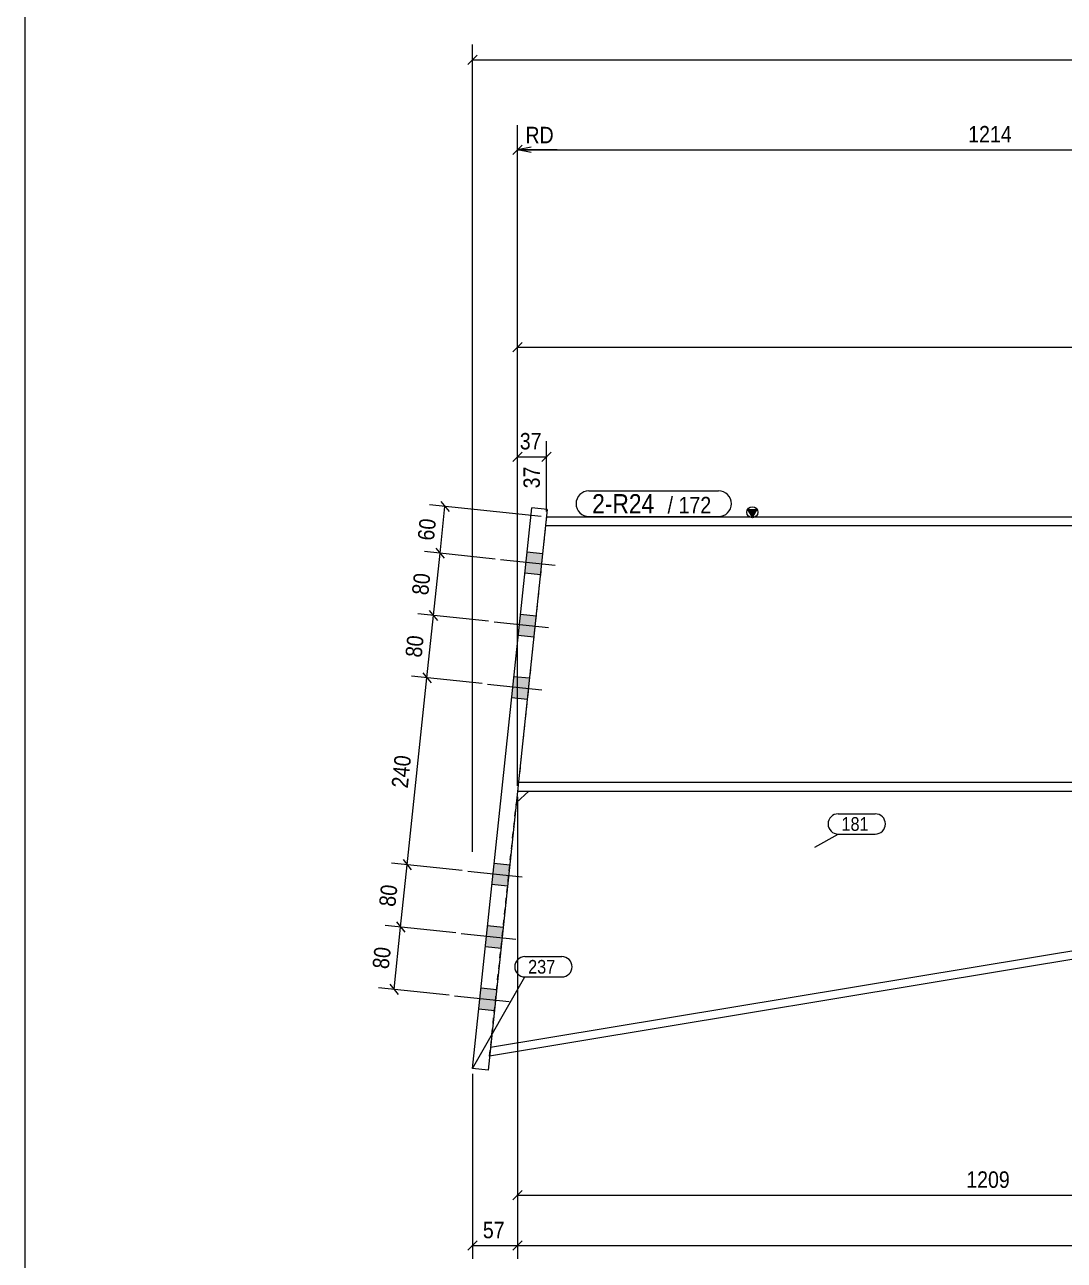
# Model space of a CAD drawing. Header units: millimetres. Extents: x 2 to 825, y 1 to 579.
# Drawn here: x 5 to 194.7, y 220.2 to 445.6 of the extents above; entities that cross this region are included whole.
import ezdxf

# ---------------------------------------------------------------- set-up
doc = ezdxf.new("R2010")
doc.units = ezdxf.units.MM
doc.linetypes.add('XKITLINE00', pattern=[0])
doc.linetypes.add('XKITLINE01', pattern=[4, 1, -1, 1, -1])
for name, color, linetype, lineweight in [('Bolt', 3, 'Continuous', 0), ('Dimensions', 7, 'Continuous', 0), ('DrawingSheet', 5, 'Continuous', 0), ('Part', 2, 'Continuous', 0), ('PartMark', 7, 'Continuous', 0)]:
    doc.layers.add(name, color=color, linetype=linetype, lineweight=lineweight)
doc.styles.add('ARIAL', font='ARIAL.TTF')

# ---------------------------------------------------------------- blocks, each defined once
blk = doc.blocks.new('*A11')
at = {"layer": 'Bolt'}
for points in [[(99.11, 345.31), (96.27, 345.61), (96.67, 349.45), (99.51, 349.15)], [(99.11, 345.31), (96.27, 345.61), (96.67, 349.45), (99.51, 349.15)], [(97.91, 333.95), (95.07, 334.25), (95.47, 338.08), (98.31, 337.78)], [(97.91, 333.95), (95.07, 334.25), (95.47, 338.08), (98.31, 337.78)], [(96.71, 322.58), (93.87, 322.88), (94.27, 326.72), (97.12, 326.42)], [(96.71, 322.58), (93.87, 322.88), (94.27, 326.72), (97.12, 326.42)], [(93.11, 288.49), (90.27, 288.79), (90.68, 292.62), (93.52, 292.32)], [(93.11, 288.49), (90.27, 288.79), (90.68, 292.62), (93.52, 292.32)], [(91.92, 277.12), (89.07, 277.42), (89.48, 281.26), (92.32, 280.96)], [(91.92, 277.12), (89.07, 277.42), (89.48, 281.26), (92.32, 280.96)], [(90.72, 265.76), (87.88, 266.05), (88.28, 269.89), (91.12, 269.59)], [(90.72, 265.76), (87.88, 266.05), (88.28, 269.89), (91.12, 269.59)]]:
    blk.add_hatch(color=3, dxfattribs=at).paths.add_polyline_path(points, flags=17)
at = {"layer": 'Bolt', "color": 3, "linetype": 'XKITLINE00', "lineweight": 0}
for p, q in [((96.67, 349.45), (99.51, 349.15)), ((96.67, 349.45), (99.51, 349.15)), ((91.85, 348.02), (101.8, 346.97)), ((91.85, 348.02), (101.8, 346.97)), ((96.27, 345.61), (99.11, 345.31)), ((96.27, 345.61), (99.11, 345.31)), ((95.47, 338.08), (98.31, 337.78)), ((95.47, 338.08), (98.31, 337.78)), ((90.65, 336.65), (100.6, 335.6)), ((90.65, 336.65), (100.6, 335.6)), ((95.07, 334.25), (97.91, 333.95)), ((95.07, 334.25), (97.91, 333.95)), ((89.45, 325.29), (99.4, 324.24)), ((89.45, 325.29), (99.4, 324.24)), ((94.27, 326.72), (97.12, 326.42)), ((94.27, 326.72), (97.12, 326.42)), ((93.87, 322.88), (96.71, 322.58)), ((93.87, 322.88), (96.71, 322.58)), ((85.86, 291.19), (95.8, 290.14)), ((85.86, 291.19), (95.8, 290.14)), ((90.68, 292.62), (93.52, 292.32)), ((90.68, 292.62), (93.52, 292.32)), ((90.27, 288.79), (93.11, 288.49)), ((90.27, 288.79), (93.11, 288.49)), ((84.66, 279.83), (94.6, 278.78)), ((84.66, 279.83), (94.6, 278.78)), ((89.48, 281.26), (92.32, 280.96)), ((89.48, 281.26), (92.32, 280.96)), ((89.07, 277.42), (91.92, 277.12)), ((89.07, 277.42), (91.92, 277.12)), ((83.46, 268.46), (93.41, 267.41)), ((83.46, 268.46), (93.41, 267.41)), ((88.28, 269.89), (91.12, 269.59)), ((88.28, 269.89), (91.12, 269.59)), ((87.88, 266.05), (90.72, 265.76)), ((87.88, 266.05), (90.72, 265.76))]:
    blk.add_line(p, q, dxfattribs=at)
blk = doc.blocks.new('*A12')
at = {"layer": 'Part'}
blk.add_hatch(color=2, dxfattribs=at).paths.add_polyline_path([(136.99, 357.16), (138.59, 357.16), (137.79, 355.76)], flags=17)
at = {"layer": 'Part', "color": 2, "linetype": 'XKITLINE00', "lineweight": 0}
for p, q in [((137.79, 355.76), (136.99, 357.16)), ((136.99, 357.16), (138.59, 357.16)), ((138.59, 357.16), (137.79, 355.76)), ((603.32, 354.18), (100.04, 354.18)), ((603.32, 355.76), (100.21, 355.76)), ((603.32, 307.33), (95.1, 307.33)), ((94.94, 305.76), (603.32, 305.76))]:
    blk.add_line(p, q, dxfattribs=at)
at = {"layer": 'Part', "color": 7, "linetype": 'XKITLINE01', "lineweight": 0}
blk.add_line((100.21, 355.76), (94.94, 305.76), dxfattribs=at)
at = {"layer": 'Part', "color": 2, "linetype": 'XKITLINE00', "lineweight": 0}
blk.add_circle((137.79, 356.66), 1, dxfattribs=at)
blk = doc.blocks.new('*A24')
at = {"layer": 'Part', "color": 2, "linetype": 'XKITLINE00', "lineweight": 0}
for p, q in [((86.73, 255.19), (97.52, 357.48)), ((100.36, 357.18), (89.57, 254.89)), ((100.36, 357.18), (97.52, 357.48)), ((89.57, 254.89), (86.73, 255.19))]:
    blk.add_line(p, q, dxfattribs=at)
blk = doc.blocks.new('*A25')
at = {"layer": 'Part', "color": 2, "linetype": 'XKITLINE00', "lineweight": 0}
for p, q in [((90.01, 259.07), (371.45, 305.76)), ((94.72, 303.68), (97.02, 305.76)), ((371.71, 304.21), (89.84, 257.45))]:
    blk.add_line(p, q, dxfattribs=at)
at = {"layer": 'Part', "color": 7, "linetype": 'XKITLINE01', "lineweight": 0}
for p, q in [((97.02, 305.76), (371.45, 305.76)), ((89.84, 257.45), (94.72, 303.68))]:
    blk.add_line(p, q, dxfattribs=at)
blk = doc.blocks.new('*A65')
at = {"layer": 'DrawingSheet', "color": 5, "linetype": 'XKITLINE00', "lineweight": 0}
blk.add_line((5, 579), (5, 5), dxfattribs=at)
blk = doc.blocks.new('*A73')
at = {"layer": 'Dimensions', "color": 7, "linetype": 'XKITLINE00', "lineweight": 0}
for p, q in [((86.73, 294.68), (86.73, 442)), ((87.58, 440), (85.88, 438.3)), ((86.73, 439.15), (606.17, 439.15))]:
    blk.add_line(p, q, dxfattribs=at)
at = {"layer": 'Dimensions', "color": 3}
blk.add_point((86.73, 439.15), dxfattribs=at)
blk = doc.blocks.new('*A74')
at = {"layer": 'Dimensions', "color": 7, "linetype": 'XKITLINE00', "lineweight": 0}
for p, q in [((94.94, 304.76), (94.94, 220.47)), ((86.73, 254.19), (86.73, 220.47)), ((87.58, 223.72), (85.88, 222.03)), ((95.78, 223.72), (94.09, 222.03)), ((86.73, 222.87), (94.94, 222.87))]:
    blk.add_line(p, q, dxfattribs=at)
at = {"layer": 'Dimensions', "color": 3}
for p in [(86.73, 222.87), (94.94, 222.87)]:
    blk.add_point(p, dxfattribs=at)
at = {"layer": 'Dimensions', "color": 3, "style": 'ARIAL', "width": 0.85}
blk.add_text('57', height=3, dxfattribs=at).set_placement((88.61, 224.22))
blk = doc.blocks.new('*A75')
at = {"layer": 'Dimensions', "color": 7, "linetype": 'XKITLINE00', "lineweight": 0}
for p, q in [((74.04, 293.29), (75.55, 291.42)), ((84.86, 291.3), (71.96, 292.66)), ((73.6, 280.99), (74.8, 292.36)), ((72.84, 281.92), (74.35, 280.06)), ((83.67, 279.93), (70.76, 281.29))]:
    blk.add_line(p, q, dxfattribs=at)
at = {"layer": 'Dimensions', "color": 3}
for p in [(74.8, 292.36), (73.6, 280.99)]:
    blk.add_point(p, dxfattribs=at)
at = {"layer": 'Dimensions', "color": 3, "style": 'ARIAL', "width": 0.85}
blk.add_text('80', height=3, rotation=83.9784, dxfattribs=at).set_placement((72.62, 284.6))
blk = doc.blocks.new('*A76')
at = {"layer": 'Dimensions', "color": 7, "linetype": 'XKITLINE00', "lineweight": 0}
for p, q in [((77.64, 327.39), (79.15, 325.52)), ((74.8, 292.36), (78.39, 326.45)), ((88.46, 325.39), (75.56, 326.75)), ((74.04, 293.29), (75.55, 291.42)), ((84.86, 291.3), (71.96, 292.66))]:
    blk.add_line(p, q, dxfattribs=at)
at = {"layer": 'Dimensions', "color": 3}
for p in [(78.39, 326.45), (74.8, 292.36)]:
    blk.add_point(p, dxfattribs=at)
at = {"layer": 'Dimensions', "color": 3, "style": 'ARIAL', "width": 0.85}
blk.add_text('240', height=3, rotation=83.9784, dxfattribs=at).set_placement((74.9, 306.23))
blk = doc.blocks.new('*A77')
at = {"layer": 'Dimensions', "color": 7, "linetype": 'XKITLINE00', "lineweight": 0}
for p, q in [((89.66, 336.76), (76.76, 338.12)), ((78.84, 338.75), (80.35, 336.89)), ((78.39, 326.45), (79.59, 337.82)), ((77.64, 327.39), (79.15, 325.52)), ((88.46, 325.39), (75.56, 326.75))]:
    blk.add_line(p, q, dxfattribs=at)
at = {"layer": 'Dimensions', "color": 3}
for p in [(79.59, 337.82), (78.39, 326.45)]:
    blk.add_point(p, dxfattribs=at)
at = {"layer": 'Dimensions', "color": 3, "style": 'ARIAL', "width": 0.85}
blk.add_text('80', height=3, rotation=83.9784, dxfattribs=at).set_placement((77.42, 330.07))
blk = doc.blocks.new('*A78')
at = {"layer": 'Dimensions', "color": 7, "linetype": 'XKITLINE00', "lineweight": 0}
for p, q in [((90.86, 348.12), (77.96, 349.48)), ((80.04, 350.12), (81.55, 348.25)), ((79.59, 337.82), (80.79, 349.19)), ((89.66, 336.76), (76.76, 338.12)), ((78.84, 338.75), (80.35, 336.89))]:
    blk.add_line(p, q, dxfattribs=at)
at = {"layer": 'Dimensions', "color": 3}
for p in [(80.79, 349.19), (79.59, 337.82)]:
    blk.add_point(p, dxfattribs=at)
at = {"layer": 'Dimensions', "color": 3, "style": 'ARIAL', "width": 0.85}
blk.add_text('80', height=3, rotation=83.9784, dxfattribs=at).set_placement((78.62, 341.43))
blk = doc.blocks.new('*A79')
at = {"layer": 'Dimensions', "color": 7, "linetype": 'XKITLINE00', "lineweight": 0}
for p, q in [((80.94, 358.64), (82.45, 356.78)), ((99.22, 355.86), (78.86, 358.01)), ((80.79, 349.19), (81.69, 357.71)), ((90.86, 348.12), (77.96, 349.48)), ((80.04, 350.12), (81.55, 348.25))]:
    blk.add_line(p, q, dxfattribs=at)
at = {"layer": 'Dimensions', "color": 3}
for p in [(81.69, 357.71), (80.79, 349.19)]:
    blk.add_point(p, dxfattribs=at)
at = {"layer": 'Dimensions', "color": 3, "style": 'ARIAL', "width": 0.85}
blk.add_text('60', height=3, rotation=83.9784, dxfattribs=at).set_placement((79.66, 351.38))
blk = doc.blocks.new('*A85')
at = {"layer": 'Dimensions', "color": 7, "linetype": 'XKITLINE00', "lineweight": 0}
for p, q in [((95.78, 367.6), (94.09, 365.91)), ((94.94, 306.76), (94.94, 369.61)), ((101.06, 367.6), (99.36, 365.91)), ((100.21, 356.76), (100.21, 369.61)), ((94.94, 366.76), (100.21, 366.76))]:
    blk.add_line(p, q, dxfattribs=at)
at = {"layer": 'Dimensions', "color": 3}
for p in [(94.94, 366.76), (100.21, 366.76)]:
    blk.add_point(p, dxfattribs=at)
at = {"layer": 'Dimensions', "color": 3, "style": 'ARIAL', "width": 0.85}
blk.add_text('37', height=3, dxfattribs=at).set_placement((95.35, 368.11))
blk.add_text('37', height=3, rotation=90.0002, dxfattribs=at).set_placement((99.01, 361.01))
blk = doc.blocks.new('*A89')
at = {"layer": 'PartMark', "color": 7, "linetype": 'XKITLINE00', "lineweight": 0}
for p, q in [((96.27, 275.59), (103.04, 275.59)), ((86.73, 255.19), (96.27, 271.89)), ((96.27, 271.89), (103.04, 271.89))]:
    blk.add_line(p, q, dxfattribs=at)
for centre, start, end in [((96.27, 273.74), 90, 270), ((103.04, 273.74), 270, 90)]:
    blk.add_arc(centre, 1.85, start, end, dxfattribs=at)
at = {"layer": 'PartMark', "color": 3, "style": 'ARIAL', "width": 0.85}
blk.add_text('237', height=2.5, dxfattribs=at).set_placement((96.87, 272.49))
blk = doc.blocks.new('*A90')
at = {"layer": 'PartMark', "color": 7, "linetype": 'XKITLINE00', "lineweight": 0}
for p, q in [((153.45, 301.64), (160.22, 301.64)), ((149.21, 295.55), (153.45, 297.94)), ((153.45, 297.94), (160.22, 297.94))]:
    blk.add_line(p, q, dxfattribs=at)
for centre, start, end in [((153.45, 299.79), 90, 270), ((160.22, 299.79), 270, 90)]:
    blk.add_arc(centre, 1.85, start, end, dxfattribs=at)
at = {"layer": 'PartMark', "color": 3, "style": 'ARIAL', "width": 0.85}
blk.add_text('181', height=2.5, dxfattribs=at).set_placement((154.05, 298.54))
blk = doc.blocks.new('*A91')
at = {"layer": 'PartMark', "color": 7, "linetype": 'XKITLINE00', "lineweight": 0}
for p, q in [((107.96, 360.56), (131.61, 360.56)), ((107.96, 355.86), (131.61, 355.86))]:
    blk.add_line(p, q, dxfattribs=at)
for centre, start, end in [((107.96, 358.21), 90, 270), ((131.61, 358.21), 270, 90)]:
    blk.add_arc(centre, 2.35, start, end, dxfattribs=at)
at = {"layer": 'PartMark', "color": 1, "style": 'ARIAL', "width": 0.85}
blk.add_text('2-R24', height=3.5, dxfattribs=at).set_placement((108.56, 356.46))
at = {"layer": 'PartMark', "color": 3, "style": 'ARIAL', "width": 0.85}
for s, p in [('/', (122.32, 356.46)), ('172', (124.33, 356.46))]:
    blk.add_text(s, height=3, dxfattribs=at).set_placement(p)
blk = doc.blocks.new('*A101')
at = {"layer": 'Dimensions', "color": 7, "linetype": 'XKITLINE00', "lineweight": 0}
for p, q in [((72.84, 281.92), (74.35, 280.06)), ((83.67, 279.93), (70.76, 281.29)), ((72.4, 269.63), (73.6, 280.99)), ((71.64, 270.56), (73.15, 268.69)), ((82.47, 268.56), (69.57, 269.93))]:
    blk.add_line(p, q, dxfattribs=at)
at = {"layer": 'Dimensions', "color": 3}
for p in [(73.6, 280.99), (72.4, 269.63)]:
    blk.add_point(p, dxfattribs=at)
at = {"layer": 'Dimensions', "color": 3, "style": 'ARIAL', "width": 0.85}
blk.add_text('80', height=3, rotation=83.9784, dxfattribs=at).set_placement((71.42, 273.24))
blk = doc.blocks.new('*A102')
at = {"layer": 'Dimensions', "color": 7, "linetype": 'XKITLINE00', "lineweight": 0}
for p, q in [((94.94, 304.76), (94.94, 220.47)), ((95.78, 223.72), (94.09, 222.03)), ((94.94, 222.87), (603.32, 222.87))]:
    blk.add_line(p, q, dxfattribs=at)
at = {"layer": 'Dimensions', "color": 3}
blk.add_point((94.94, 222.87), dxfattribs=at)
blk = doc.blocks.new('*A104')
at = {"layer": 'Dimensions', "color": 7, "linetype": 'XKITLINE00', "lineweight": 0}
for p, q in [((94.94, 306.76), (94.94, 389.61)), ((95.78, 387.6), (94.09, 385.91)), ((94.94, 386.76), (581.89, 386.76))]:
    blk.add_line(p, q, dxfattribs=at)
at = {"layer": 'Dimensions', "color": 3}
blk.add_point((94.94, 386.76), dxfattribs=at)
blk = doc.blocks.new('*A106')
at = {"layer": 'Dimensions', "color": 7, "linetype": 'XKITLINE00', "lineweight": 0}
for p, q in [((94.94, 304.76), (94.94, 229.67)), ((267.62, 288.25), (267.62, 229.67)), ((95.78, 232.92), (94.09, 231.22)), ((268.47, 232.92), (266.77, 231.22)), ((94.94, 232.07), (267.62, 232.07))]:
    blk.add_line(p, q, dxfattribs=at)
at = {"layer": 'Dimensions', "color": 3}
for p in [(94.94, 232.07), (267.62, 232.07)]:
    blk.add_point(p, dxfattribs=at)
at = {"layer": 'Dimensions', "color": 3, "style": 'ARIAL', "width": 0.85}
blk.add_text('1209', height=3, rotation=90.0002, dxfattribs=at).set_placement((266.42, 233.37))
blk.add_text('1209', height=3, dxfattribs=at).set_placement((176.83, 233.42))
blk = doc.blocks.new('*A109')
at = {"layer": 'Dimensions', "color": 7, "linetype": 'XKITLINE00', "lineweight": 0}
for p, q in [((94.94, 306.76), (94.94, 427.26)), ((94.94, 306.76), (94.94, 425.61)), ((268.33, 382.47), (268.33, 425.61)), ((95.78, 423.6), (94.09, 421.91)), ((97.44, 423.26), (94.94, 422.76)), ((94.94, 422.76), (268.33, 422.76)), ((97.44, 422.26), (94.94, 422.76)), ((102.16, 422.76), (94.94, 422.76)), ((269.18, 423.6), (267.48, 421.91))]:
    blk.add_line(p, q, dxfattribs=at)
at = {"layer": 'Dimensions', "color": 3}
for p in [(94.94, 422.76), (268.33, 422.76)]:
    blk.add_point(p, dxfattribs=at)
at = {"layer": 'Dimensions', "color": 7}
blk.add_point((94.94, 422.76), dxfattribs=at)
at = {"layer": 'Dimensions', "color": 3, "style": 'ARIAL', "width": 0.85}
for s, p in [('RD', (96.38, 423.96)), ('1214', (177.18, 424.11))]:
    blk.add_text(s, height=3, dxfattribs=at).set_placement(p)
blk.add_text('1214', height=3, rotation=90.0002, dxfattribs=at).set_placement((267.13, 412.56))

msp = doc.modelspace()

# ---------------------------------------------------------------- block references
at = {"lineweight": 0}
for name in ['*A65', '*A73', '*A109', '*A104', '*A85', '*A79', '*A91', '*A24', '*A78', '*A11', '*A77', '*A76', '*A74', '*A25', '*A102', '*A106', '*A90', '*A75', '*A101', '*A89']:
    msp.add_blockref(name, (0, 0), dxfattribs=at)
at = {"layer": 'Part', "lineweight": 0}
msp.add_blockref('*A12', (0, 0), dxfattribs=at)

doc.saveas('drawing.dxf')
